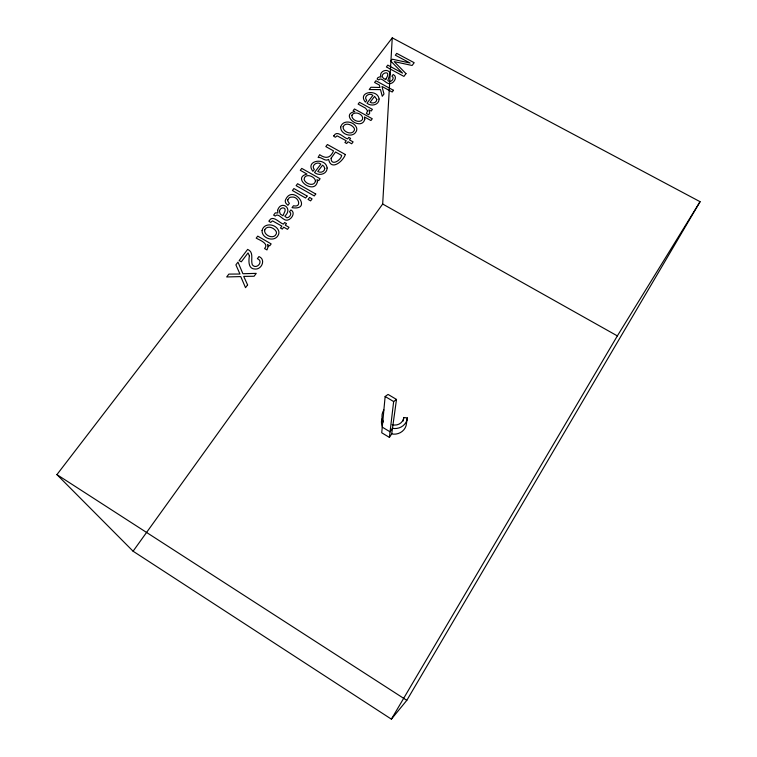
<?xml version="1.0" encoding="UTF-8"?>
<svg xmlns="http://www.w3.org/2000/svg" width="757" height="757" viewBox="0 0 757 757"><rect width="100%" height="100%" fill="white"/><g stroke="black" fill="none" stroke-linecap="round" stroke-linejoin="round"><path stroke-width="1.14" d="M133.081 551.21L382.682 204.021L392.258 37.85L700.074 201.693L406.802 700.348L391.388 719.15L133.081 551.21L56.926 474.611L392.258 37.85M385.143 396.498L381.727 432.777L389.401 437.395L391.719 433.846L396.498 399.441L388.057 394.425L385.143 396.498L393.649 401.56L389.401 437.395M403.226 420.968L403.755 417.504L407.351 417.949L406.074 425.765A12.585 11.932 7.3 0 1 393.649 434.168L391.719 433.846M407.351 417.949L407.011 420.031A12.803 12.112 7.3 0 1 394.378 428.547L392.419 428.225L390.063 431.821L382.257 427.137M403.755 417.504L403.509 418.99A9.141 8.649 7.3 0 1 392.126 424.677M391.388 719.15L617.352 335.9L700.074 201.693M393.649 401.56L396.498 399.441M382.682 204.021L617.352 335.9M56.926 474.611L406.802 700.348M382.446 426.778A12.585 11.932 7.3 0 1 381.973 418.612M383.468 422.009A12.803 12.112 7.3 0 1 383.884 409.897M287.783 199.886L287.783 201.088L289.363 203.406L287.915 205.308L286.061 203.434A5.469 4.769 -2.3 0 1 285.294 200.473C292.174 182.541 313.824 211.042 292.032 207.664L293.479 205.753C302.317 208.005 298.646 195.77 291.53 197.132A3.283 2.858 -2.3 0 0 289.051 197.984L287.783 199.886M390.11 73.382L387.83 80.611C390.338 83.667 395.57 78.122 391.927 76.145L393.167 74.508C397.898 76.608 394.227 83.024 390.319 83.639C386.184 84.67 381.604 76.268 378.699 79.911L377.109 79.05L377.819 77.725L379.617 76.826L381.026 77.157C378.358 71.328 388.114 67.487 390.11 73.382M249.394 255.771C248.627 260.787 247.974 269.095 255.223 269.066C261.742 269.568 266.104 259.386 258.96 256.566L257.389 258.657C264.089 261.307 256.368 270.192 252.318 264.789C250.435 259.698 254.38 252.365 247.653 249.394L239.146 260.578L241.284 261.827L248.05 252.923L249.394 255.771M268.158 246.612L266.966 249.933L264.581 248.542C269.407 243.499 259.244 239.931 256.207 238.143L257.74 236.127L271.157 243.915L269.71 245.836L267.382 244.492L268.158 246.612M279.447 211.364L280.279 214.061L282.967 215.745L285.077 210.938L285.048 208.979C283.184 206.349 279.522 208.648 279.447 211.364M277.649 210.342L277.885 212.972L275.321 212.859L273.627 215.111L275.283 216.067C278.339 212.007 283.08 221.299 287.49 220.145C291.644 219.341 295.911 212.48 290.915 209.926L289.524 211.771C292.524 213.54 289.524 217.798 286.856 217.798L284.793 216.19C293.707 208.071 280.696 199.763 277.649 210.342M379.068 99.025C379.191 105.1 370.977 106.728 366.975 103.198L372.908 95.363C369.577 92.146 363 96.707 366.719 100.34L365.376 102.11C356.963 91.654 377.79 88.588 379.068 99.025M340.659 127.167C340.442 134.576 352.999 138.55 356.32 131.235A6.368 5.403 2.2 0 0 356.49 127.583C353.973 121.234 342.524 119.322 340.659 127.167M376.797 99.422C376.816 102.715 372.558 103.898 370.097 102.28L374.592 96.347L376.797 99.422M327.109 168.016C327.175 174.29 318.744 176.277 314.534 172.473L320.826 164.155C317.325 160.806 310.607 165.641 314.335 169.445L312.915 171.328C304.399 160.418 325.907 156.879 327.109 168.016M367.59 110.91L366.388 113.493L368.687 114.752L369.728 113.058L368.886 109.869L371.119 111.09L372.416 109.368L359.509 102.318L358.137 104.116L365.555 108.175L367.59 110.91M262.073 230.497C261.468 238.521 274.923 242.779 278.358 234.84A6.671 5.876 -4.3 0 0 278.652 230.876C276.201 223.835 263.994 222.151 262.073 230.497M324.753 168.442C324.734 171.848 320.381 173.23 317.779 171.489L322.539 165.196L323.892 166.322L324.753 168.442M315.489 180.838C314.543 187.083 305.156 184.055 304.106 179.333C304.607 172.785 314.628 175.965 315.489 180.838M317.391 181.68C314.647 195.429 291.048 177.895 307.02 174.101L300.302 170.316L301.759 168.404L320.107 178.747L318.706 180.62L316.956 179.636L317.391 181.68M331.093 158.232C330.951 166.578 341 160.342 341.691 155.44L335.55 152.015L331.093 158.232M386.127 78.614L385.909 79.674C374.8 74.934 393.101 67.553 386.127 78.614M343.148 126.646C342.249 131.633 351.835 135.815 354.229 130.478A3.53 3 2.2 0 0 354.049 128.018C351.929 124.621 345.324 121.972 343.148 126.646M351.92 115.263C351.068 120.022 360.029 123.94 362.546 119.332C363.985 114.231 354.342 110.333 351.92 115.263M364.817 119.18C361.392 131.813 339.278 114.723 354.825 111.553L353.169 110.645L354.446 108.97L372.264 118.745L370.93 120.514L364.467 116.975L364.817 119.18M264.695 229.92C263.483 235.285 273.703 239.837 276.182 234.036A3.7 3.255 -4.2 0 0 276.078 231.358C273.987 227.583 266.947 224.924 264.695 229.92M334.017 135.531L333.676 136.288L335.398 137.244L337.102 135.825L346.252 140.755L344.918 142.524L346.715 143.518L348.05 141.748L351.693 143.773L353.112 141.89L349.46 139.865L350.586 138.37L348.797 137.377L347.671 138.872C343.877 138.067 337.423 129.807 334.017 135.531M269.331 220.58L268.953 221.385L270.722 222.407L272.529 220.874L281.907 226.125L280.478 228.027L282.314 229.087L283.743 227.185L287.48 229.343L289.004 227.318L285.266 225.16L286.477 223.561L284.641 222.501L283.43 224.11C279.541 223.135 272.842 214.496 269.331 220.58M309.566 197.445L308.071 199.422L310.607 200.87L312.092 198.883L309.566 197.445M247.596 284.916L245.523 287.679L240.745 276.589L226.684 276.958L228.86 274.1L239.96 274.025L235.891 264.855L237.982 262.111L242.902 273.731L256.245 273.372L254.087 276.248L243.707 276.4L247.596 284.916M315.745 194.01L314.287 195.949L296.129 185.654L297.596 183.714L315.745 194.01M345.353 154.523C343.252 161.042 331.093 171.451 328.652 159.443C324.971 161.989 321.772 156.746 318.12 157.484L319.662 154.702C325.728 158.923 330.364 158.374 333.515 150.88L325.832 146.593L327.403 144.53L345.353 154.523M393.498 90.301L392.211 92.023L381.973 86.468L383.979 94.01L382.257 96.29L380.506 89.61L369.227 89.534L370.958 87.254L379.929 87.471L379.408 85.077L374.592 82.475L375.888 80.772L393.498 90.301M405.989 73.647L403.926 76.4L386.392 66.966L387.783 65.13L402.525 73.107L390.839 61.118L392.287 59.216L410.105 63.03L395.334 55.204L396.725 53.378L414.183 62.708L412.12 65.471L394.246 61.629L405.989 73.647M307.096 196.044L305.601 198.022L292.42 190.527L293.915 188.559L307.096 196.044"/></g></svg>
